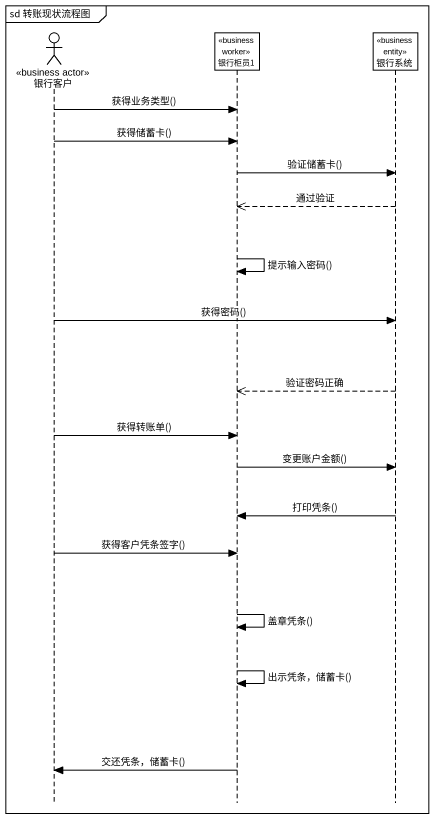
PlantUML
@startuml
mainframe sd 转账现状流程图
hide footbox
actor 银行客户 <<business actor>>
participant 银行柜员1 <<business worker>>
participant 银行系统 <<business entity>>

银行客户 -> 银行柜员1 : 获得业务类型()
银行客户 -> 银行柜员1 : 获得储蓄卡()
银行柜员1 -> 银行系统 : 验证储蓄卡()
银行系统 -->> 银行柜员1 : 通过验证
银行柜员1 -> 银行柜员1 : 提示输入密码()
银行客户 -> 银行系统 : 获得密码()
银行系统 -->> 银行柜员1 : 验证密码正确
银行客户 -> 银行柜员1 : 获得转账单()
银行柜员1 -> 银行系统 : 变更账户金额()
银行系统 -> 银行柜员1 : 打印凭条()
银行客户 -> 银行柜员1 : 获得客户凭条签字()
银行柜员1 -> 银行柜员1 : 盖章凭条()
银行柜员1 -> 银行柜员1 : 出示凭条，储蓄卡()
银行柜员1 -> 银行客户 : 交还凭条，储蓄卡()
@enduml
